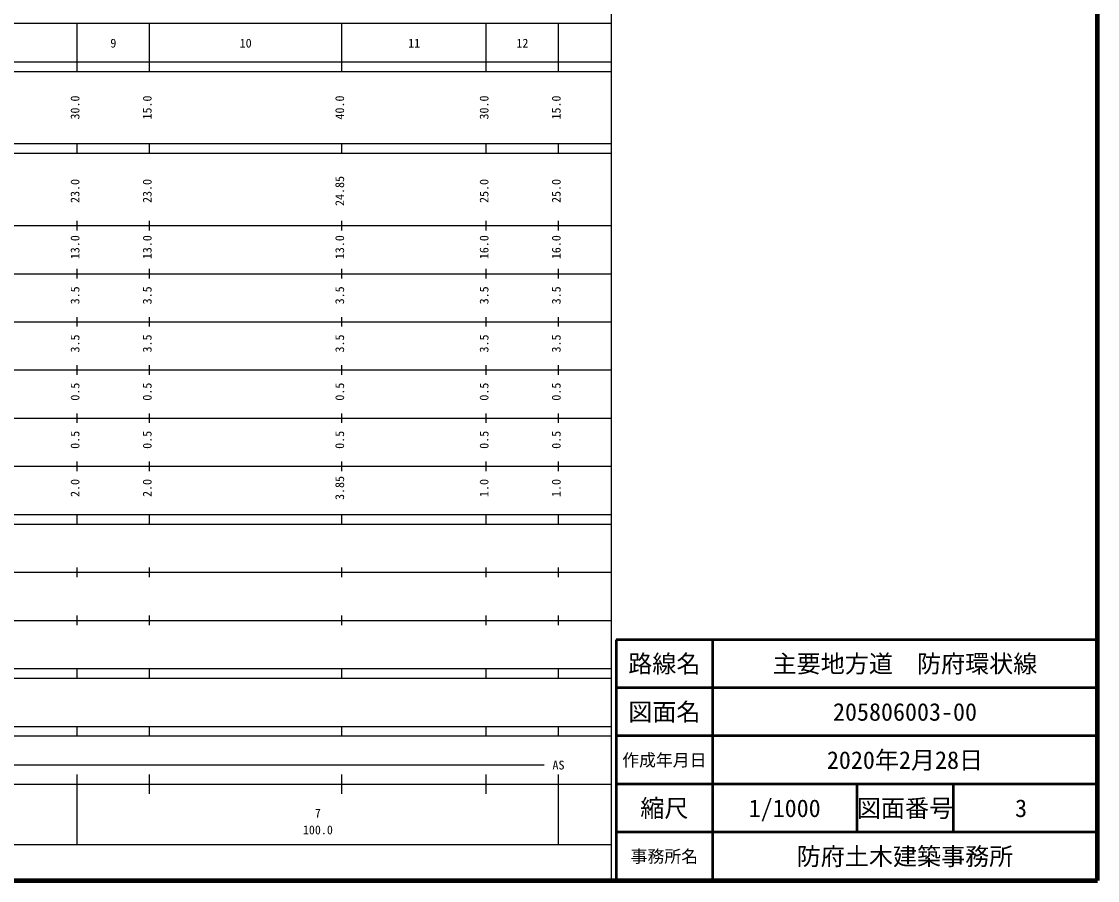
# Model space of a CAD drawing. Units: millimetres, scale not verified. Extents: x 40000 to 680000, y 20000 to 380000.
# Drawn here: x 456420 to 680000, y 20000 to 198357 of the extents above; entities that cross this region are included whole.
import ezdxf
from ezdxf.enums import TextEntityAlignment as Align

# ---------------------------------------------------------------- set-up
doc = ezdxf.new("R2010")
doc.units = ezdxf.units.MM
doc.header["$LTSCALE"] = 1000
for name, color, linetype, lineweight in [('M-TTL', 2, 'Continuous', 140), ('M-TTL-BAND', 7, 'Continuous', 25), ('M-TTL-FRAM', 2, 'Continuous', 50), ('M-TTL-LINE', 7, 'Continuous', 50), ('M-TTL-TXT', 7, 'Continuous', 25)]:
    doc.layers.add(name, color=color, linetype=linetype, lineweight=lineweight)
doc.styles.add('ＭＳ ゴシック', font='')
doc.styles.get('ＭＳ ゴシック').set_extended_font_data('MS Gothic')

msp = doc.modelspace()

# ---------------------------------------------------------------- linework, layer by layer
at = {"layer": 'M-TTL'}
for p, q in [((680000, 20000), (680000, 380000)), ((40000, 20000), (680000, 20000))]:
    msp.add_line(p, q, dxfattribs=at)
at = {"layer": 'M-TTL-BAND'}
for p, q in [((579000, 20000), (579000, 370000)), ((68000, 198000), (579000, 198000)), ((468000, 188000), (468000, 198000)), ((483000, 188000), (483000, 198000)), ((523000, 188000), (523000, 198000)), ((553000, 188000), (553000, 198000)), ((568000, 188000), (568000, 198000)), ((40000, 190000), (579000, 190000)), ((40000, 188000), (579000, 188000)), ((40000, 173000), (579000, 173000)), ((468000, 171000), (468000, 173000)), ((483000, 171000), (483000, 173000)), ((523000, 171000), (523000, 173000)), ((553000, 171000), (553000, 173000)), ((568000, 171000), (568000, 173000)), ((40000, 171000), (579000, 171000)), ((468000, 155000), (468000, 157000)), ((483000, 155000), (483000, 157000)), ((523000, 155000), (523000, 157000)), ((553000, 155000), (553000, 157000)), ((568000, 155000), (568000, 157000)), ((40000, 156000), (579000, 156000)), ((46000, 146000), (579000, 146000)), ((468000, 145000), (468000, 147000)), ((483000, 145000), (483000, 147000)), ((523000, 145000), (523000, 147000)), ((553000, 145000), (553000, 147000)), ((568000, 145000), (568000, 147000)), ((468000, 135000), (468000, 137000)), ((483000, 135000), (483000, 137000)), ((523000, 135000), (523000, 137000)), ((553000, 135000), (553000, 137000)), ((568000, 135000), (568000, 137000)), ((52000, 136000), (579000, 136000)), ((46000, 126000), (579000, 126000)), ((468000, 125000), (468000, 127000)), ((483000, 125000), (483000, 127000)), ((523000, 125000), (523000, 127000)), ((553000, 125000), (553000, 127000)), ((568000, 125000), (568000, 127000)), ((468000, 115000), (468000, 117000)), ((483000, 115000), (483000, 117000)), ((523000, 115000), (523000, 117000)), ((553000, 115000), (553000, 117000)), ((568000, 115000), (568000, 117000)), ((52000, 116000), (579000, 116000)), ((46000, 106000), (579000, 106000)), ((468000, 105000), (468000, 107000)), ((483000, 105000), (483000, 107000)), ((523000, 105000), (523000, 107000)), ((553000, 105000), (553000, 107000)), ((568000, 105000), (568000, 107000)), ((40000, 96000), (579000, 96000)), ((40000, 94000), (579000, 94000)), ((468000, 94000), (468000, 96000)), ((483000, 94000), (483000, 96000)), ((523000, 94000), (523000, 96000)), ((553000, 94000), (553000, 96000)), ((568000, 94000), (568000, 96000)), ((468000, 83000), (468000, 85000)), ((483000, 83000), (483000, 85000)), ((523000, 83000), (523000, 85000)), ((553000, 83000), (553000, 85000)), ((568000, 83000), (568000, 85000)), ((49000, 84000), (579000, 84000)), ((40000, 74000), (579000, 74000)), ((468000, 73000), (468000, 75000)), ((483000, 73000), (483000, 75000)), ((523000, 73000), (523000, 75000)), ((553000, 73000), (553000, 75000)), ((568000, 73000), (568000, 75000)), ((40000, 64000), (579000, 64000)), ((468000, 62000), (468000, 64000)), ((483000, 62000), (483000, 64000)), ((523000, 62000), (523000, 64000)), ((553000, 62000), (553000, 64000)), ((568000, 62000), (568000, 64000)), ((40000, 62000), (579000, 62000)), ((40000, 52000), (579000, 52000)), ((468000, 50000), (468000, 52000)), ((483000, 50000), (483000, 52000)), ((523000, 50000), (523000, 52000)), ((553000, 50000), (553000, 52000)), ((568000, 50000), (568000, 52000)), ((40000, 50000), (579000, 50000)), ((71000, 44000), (565000, 44000)), ((468000, 27500), (468000, 42000)), ((483000, 38000), (483000, 42000)), ((523000, 38000), (523000, 42000)), ((553000, 38000), (553000, 42000)), ((568000, 27500), (568000, 42000)), ((40000, 40000), (579000, 40000)), ((68000, 27500), (579000, 27500))]:
    msp.add_line(p, q, dxfattribs=at)
at = {"layer": 'M-TTL-FRAM'}
for p, q in [((680000, 70000), (580000, 70000)), ((580000, 70000), (580000, 20000))]:
    msp.add_line(p, q, dxfattribs=at)
at = {"layer": 'M-TTL-LINE'}
for p, q in [((600000, 70000), (600000, 20000)), ((680000, 60000), (580000, 60000)), ((680000, 50000), (580000, 50000)), ((680000, 40000), (580000, 40000)), ((630000, 40000), (630000, 30000)), ((650000, 40000), (650000, 30000)), ((680000, 30000), (580000, 30000))]:
    msp.add_line(p, q, dxfattribs=at)

# ---------------------------------------------------------------- texts
at = {"layer": 'M-TTL-BAND', "style": 'ＭＳ ゴシック'}
for s, p in [('9', (475500, 192405)), ('10', (503000, 192405)), ('11', (538000, 192405)), ('12', (560500, 192405)), ('AS', (568000, 42500)), ('7', (518000, 32523)), ('100.0', (518000, 29033))]:
    msp.add_text(s, height=1833, dxfattribs=at).set_placement(p, align=Align.BOTTOM_CENTER)
for s, p in [('30.0', (469000, 180500)), ('15.0', (484000, 180500)), ('40.0', (524000, 180500)), ('30.0', (554000, 180500)), ('15.0', (569000, 180500)), ('23.0', (469000, 163174)), ('23.0', (484000, 163174)), ('24.85', (524000, 163174)), ('25.0', (554000, 163174)), ('25.0', (569000, 163174)), ('13.0', (469000, 151500)), ('13.0', (484000, 151500)), ('13.0', (524000, 151500)), ('16.0', (554000, 151500)), ('16.0', (569000, 151500)), ('3.5', (469000, 141500)), ('3.5', (484000, 141500)), ('3.5', (524000, 141500)), ('3.5', (554000, 141500)), ('3.5', (569000, 141500)), ('3.5', (469000, 131500)), ('3.5', (484000, 131500)), ('3.5', (524000, 131500)), ('3.5', (554000, 131500)), ('3.5', (569000, 131500)), ('0.5', (469000, 121500)), ('0.5', (484000, 121500)), ('0.5', (524000, 121500)), ('0.5', (554000, 121500)), ('0.5', (569000, 121500)), ('0.5', (469000, 111500)), ('0.5', (484000, 111500)), ('0.5', (524000, 111500)), ('0.5', (554000, 111500)), ('0.5', (569000, 111500)), ('2.0', (469000, 101500)), ('2.0', (484000, 101500)), ('3.85', (524000, 101500)), ('1.0', (554000, 101500)), ('1.0', (569000, 101500))]:
    msp.add_text(s, height=1833, rotation=90, dxfattribs=at).set_placement(p, align=Align.BOTTOM_CENTER)
at = {"layer": 'M-TTL-TXT', "style": 'ＭＳ ゴシック'}
for s, height, p in [('路線名', 3666, (590000, 65000)), ('路線名', 3666, (590000, 65000)), ('主要地方道\u3000防府環状線', 3666, (640000, 65000)), ('図面名', 3666, (590000, 55000)), ('図面名', 3666, (590000, 55000)), ('205806003-00', 3666, (640000, 55000)), ('2020年2月28日', 3666, (640000, 45000)), ('作成年月日', 2566, (590000, 45000)), ('作成年月日', 2566, (590000, 45000)), ('縮尺', 3666, (590000, 35000)), ('縮尺', 3666, (590000, 35000)), ('1/1000', 3666, (615000, 35000)), ('図面番号', 3666, (640000, 35000)), ('図面番号', 3666, (640000, 35000)), ('3', 3666, (664125, 35000)), ('防府土木建築事務所', 3666, (640000, 25000)), ('事務所名', 2566, (590000, 25000)), ('事務所名', 2566, (590000, 25000))]:
    msp.add_text(s, height=height, dxfattribs=at).set_placement(p, align=Align.MIDDLE_CENTER)

doc.saveas('drawing.dxf')
